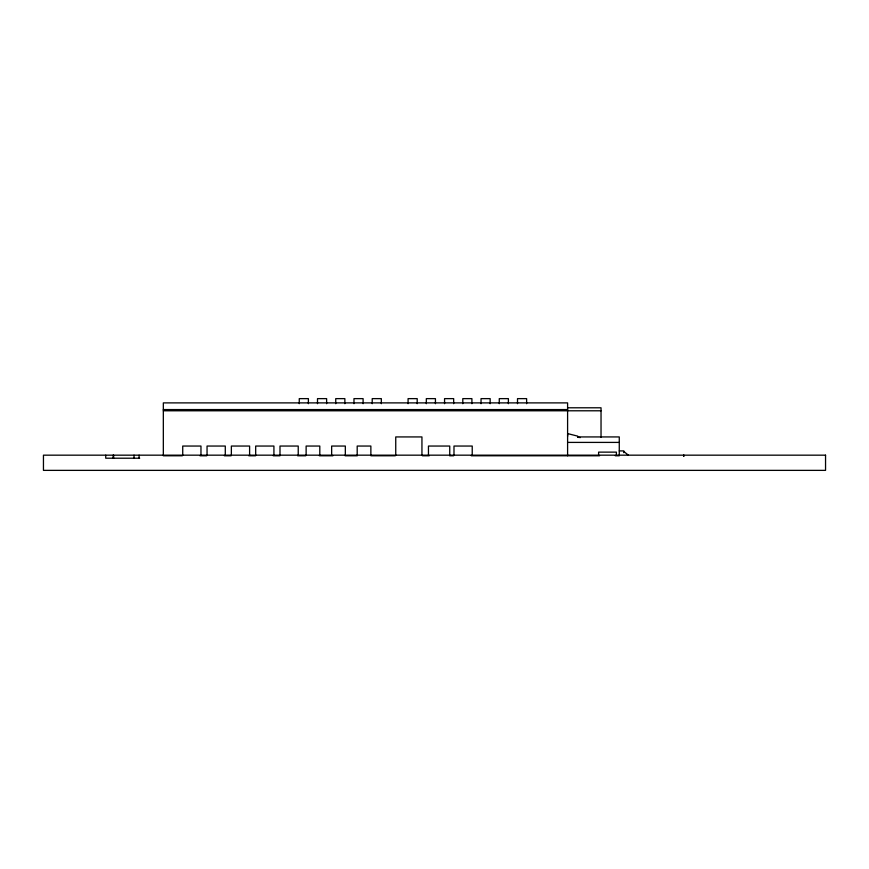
<?xml version="1.0" encoding="UTF-8"?>
<svg xmlns="http://www.w3.org/2000/svg" width="869" height="869" viewBox="0 0 869 869"><rect width="100%" height="100%" fill="white"/><g stroke="black" fill="none" stroke-linecap="round" stroke-linejoin="round"><path stroke-width="1.3" d="M567.598 436.325L567.653 433.598L577.722 436.14L577.722 437.303L580.405 437.563M567.598 407.789L601.033 407.789L601.033 437.248M163.329 409.571L567.598 409.571M163.329 410.787L601.033 410.787M577.722 436.933L619.271 436.933L619.271 455.78L615.295 455.78M567.653 442.408L619.271 442.408M619.271 450.913L623.833 450.913L623.833 452.716M623.833 451.522L628.396 455.171M182.327 455.78L163.329 455.78L163.329 402.89L567.598 402.89L567.598 455.78M199.957 455.78L206.746 455.78M224.376 455.78L231.165 455.78M248.795 455.78L255.584 455.78M273.214 455.78L280.003 455.78M297.632 455.78L305.779 455.78M319.347 455.78L332.903 455.78M345.112 455.78L357.322 455.78M370.889 455.78L395.308 455.78M422.443 455.78L429.221 455.78M449.577 455.78L453.64 455.78M471.28 455.78L599.534 455.78M139.692 458.213L105.725 458.213L105.725 455.171M683.914 455.171L683.914 456.182M683.718 455.171L683.718 456.182M616.393 455.171L616.393 452.13L598.6 452.13L598.6 455.171M526.625 403.694L526.625 398.632L517.511 398.632L517.511 403.694M508.387 403.694L508.387 398.632L499.273 398.632L499.273 403.694M490.149 403.694L490.149 398.632L481.035 398.632L481.035 403.694M472.225 455.171L472.225 446.047L453.987 446.047L453.987 455.171M471.91 403.694L471.91 398.632L462.797 398.632L462.797 403.694M453.672 403.694L453.672 398.632L444.559 398.632L444.559 403.694M449.74 455.171L449.74 446.047L428.46 446.047L428.46 455.171M435.434 403.694L435.434 398.632L426.321 398.632L426.321 403.694M421.943 455.171L421.943 436.933L395.743 436.933L395.743 455.171M417.196 403.694L417.196 398.632L408.082 398.632L408.082 403.694M381.328 403.694L381.328 398.632L372.214 398.632L372.214 403.694M370.867 455.171L370.867 446.047L357.192 446.047L357.192 455.171M363.101 403.694L363.101 398.632L353.976 398.632L353.976 403.694M345.33 455.171L345.33 446.047L331.654 446.047L331.654 455.171M344.863 403.694L344.863 398.632L335.738 398.632L335.738 403.694M326.625 403.694L326.625 398.632L317.5 398.632L317.5 403.694M319.803 455.171L319.803 446.047L306.127 446.047L306.127 455.171M308.386 403.694L308.386 398.632L299.262 398.632L299.262 403.694M298.23 455.171L298.23 446.047L279.992 446.047L279.992 455.171M273.92 455.171L273.92 446.047L255.682 446.047L255.682 455.171M249.599 455.171L249.599 446.047L231.36 446.047L231.36 455.171M225.288 455.171L225.288 446.047L207.05 446.047L207.05 455.171M200.967 455.171L200.967 446.047L182.729 446.047L182.729 455.171M139.094 455.171L139.094 458.213M134.032 455.171L134.032 458.213M113.611 455.171L113.611 458.213M113.144 455.171L113.144 458.213M825.55 455.171L43.45 455.171L43.45 470.368L825.55 470.368L825.55 455.171"/></g></svg>
